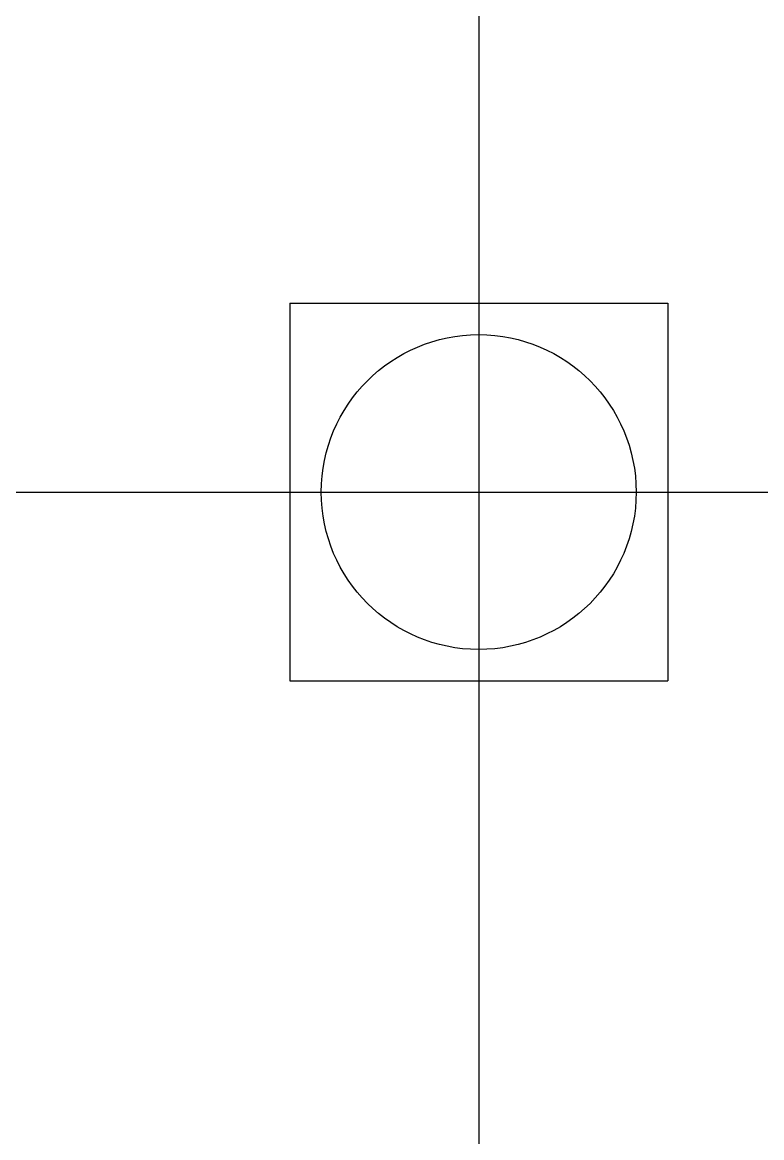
# Model space of a CAD drawing. Header units: metres. Extents: x 4568 to 182545, y -86951 to 35529.
# Drawn here: x 11428 to 12250, y -78231 to -76991 of the extents above; entities that cross this region are included whole.
import ezdxf

# ---------------------------------------------------------------- set-up
doc = ezdxf.new("R2010")
doc.units = ezdxf.units.M
for name, color, linetype in [('AXIS', 9, 'Continuous'), ('LI', 7, 'Continuous'), ('ZU', 2, 'Continuous')]:
    doc.layers.add(name, color=color, linetype=linetype)

msp = doc.modelspace()

# ---------------------------------------------------------------- linework, layer by layer
at = {"layer": 'AXIS'}
for p, q in [((11935.79, -76252.47), (11935.79, -78773.78)), ((10535.06, -77513.12), (13336.52, -77513.12))]:
    msp.add_line(p, q, dxfattribs=at)
at = {"layer": 'LI'}
msp.add_circle((11935.79, -77513.12), 175.09, dxfattribs=at)
at = {"layer": 'ZU'}
for p, q in [((11725.68, -77303.01), (12145.9, -77303.01)), ((11725.68, -77303.01), (11725.68, -77723.23)), ((12145.9, -77303.01), (12145.9, -77723.23)), ((11725.68, -77723.23), (12145.9, -77723.23))]:
    msp.add_line(p, q, dxfattribs=at)

doc.saveas('drawing.dxf')
